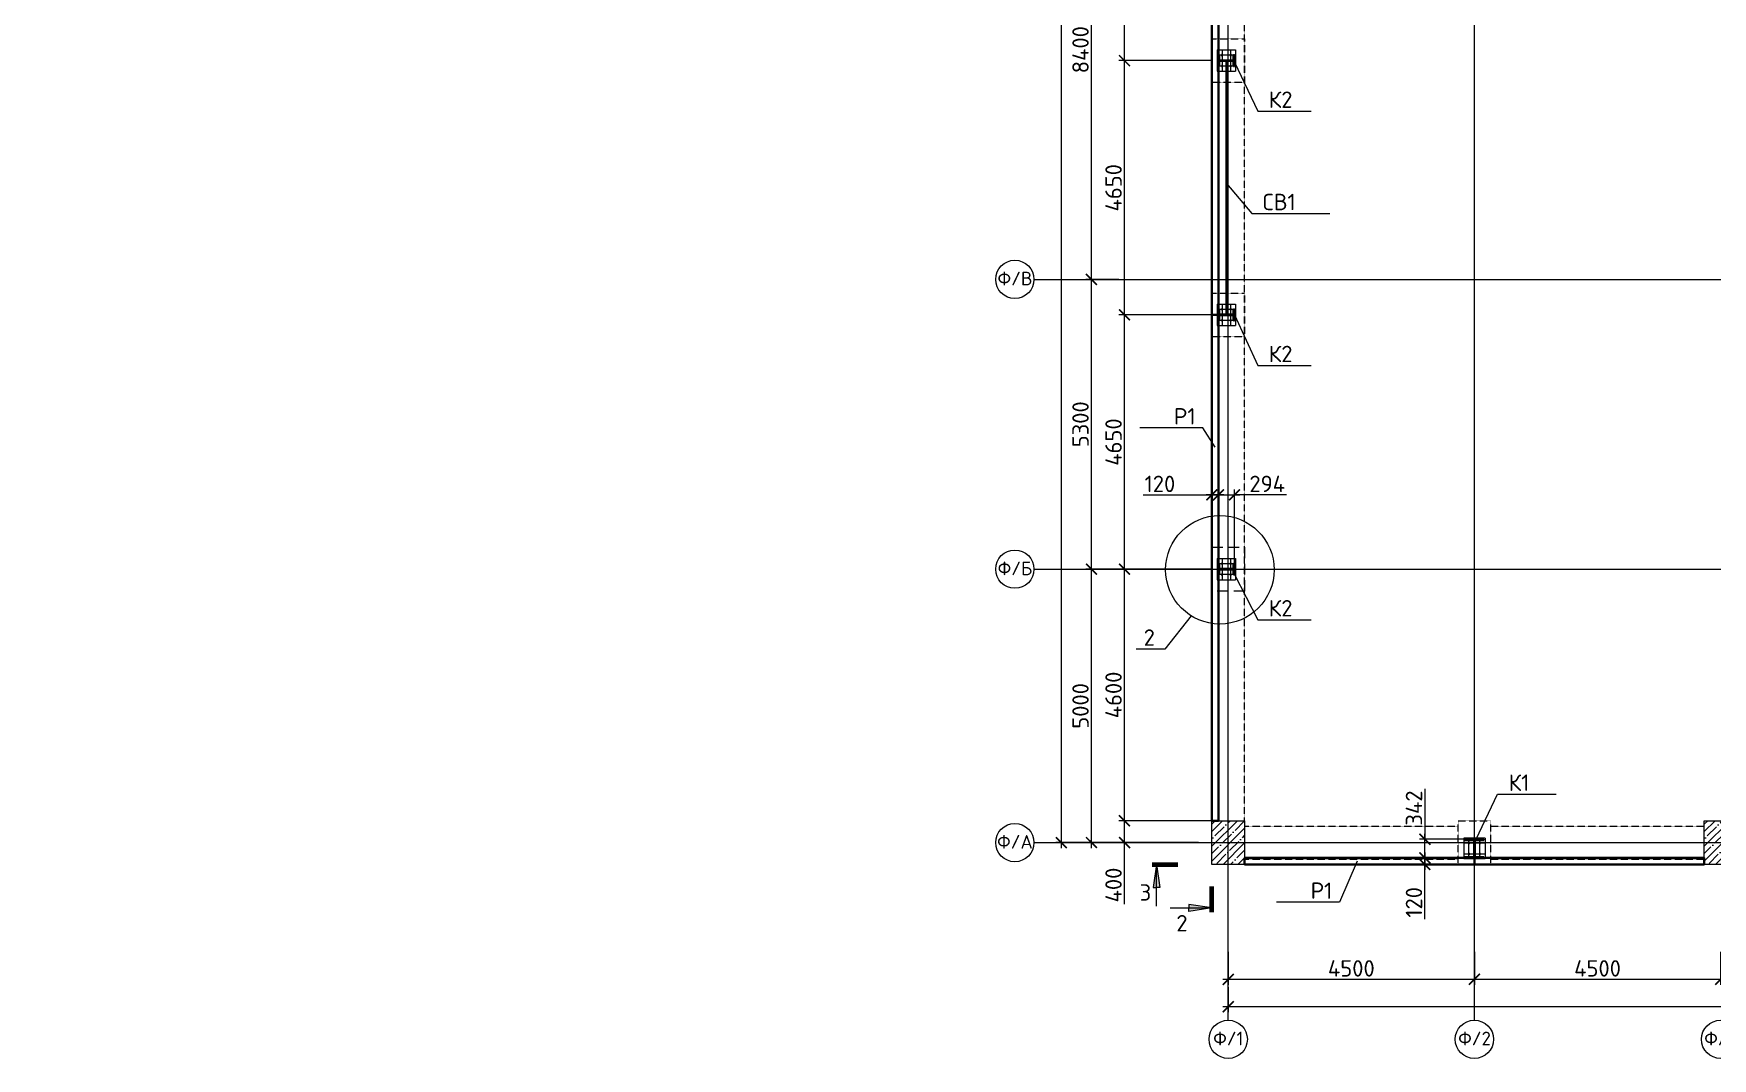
# Model space of a CAD drawing. Header units: millimetres. Extents: x -211396 to 211855, y -4935 to 33986.
# Drawn here: x -21834 to 8850, y -3947 to 14795 of the extents above; entities that cross this region are included whole.
import ezdxf
from ezdxf import colors
from ezdxf.entities.mleader import LeaderData, LeaderLine
from ezdxf.math import Vec2, Vec3

# ---------------------------------------------------------------- set-up
doc = ezdxf.new("R2010")
doc.units = ezdxf.units.MM
doc.linetypes.add('JIS_02_2.0', pattern=[3, 2, -1])
doc.linetypes.add('JIS_08_11', pattern=[12.8, 11, -0.6, 0.6, -0.6])
for name, color, linetype, lineweight in [('НАДПИСИ', 11, 'Continuous', 13), ('ОСЕВАЯ', 50, 'JIS_08_11', 13), ('ОСНОВНАЯ', 213, 'Continuous', 35), ('ШТРИХОВАЯ', 84, 'JIS_02_2.0', 13)]:
    doc.layers.add(name, color=color, linetype=linetype, lineweight=lineweight)
doc.styles.add('_ОСК', font='isocpeur.ttf', dxfattribs={"height": 3})
doc.styles.add('ОСК', font='isocpeur.ttf')
doc.dimstyles.new('Размеры_общие', dxfattribs={"dimtxt": 3, "dimasz": 2, "dimexe": 1, "dimexo": 0, "dimgap": 0.5, "dimtad": 1, "dimdec": 0, "dimzin": 0, "dimdsep": 46, "dimtxsty": 'ОСК', "dimblk": 'ARCHTICK', "dimcen": 1, "dimdle": 1, "dimclrd": 256, "dimclre": 256, "dimclrt": 256, "dimadec": 0, "dimazin": 0, "dimtfac": 1, "dimtdec": 0, "dimtofl": 0, "dimtmove": 1, "dimatfit": 3, "dimfxl": 1, "dimtolj": 1, "dimtzin": 0, "dimlwd": -1, "dimlwe": -1, "dimarcsym": 0})

# ---------------------------------------------------------------- blocks, each defined once
blk = doc.blocks.new('_ArchTick')
at = {"color": 0, "linetype": 'ByBlock', "const_width": 0.15}
blk.add_lwpolyline([(-0.5, -0.5), (0.5, 0.5)], dxfattribs=at)
blk = doc.blocks.new('*D5')
at = {"layer": 'DEFPOINTS', "color": 0, "transparency": 16777216}
for p in [(144522, 35779), (149022, 35779), (149022, 35279)]:
    blk.add_point(p, dxfattribs=at)
at = {"layer": 'НАДПИСИ', "transparency": 16777216}
for p, q in [((144522, 35779), (144522, 35179)), ((149022, 35779), (149022, 35179)), ((144422, 35279), (149122, 35279))]:
    blk.add_line(p, q, dxfattribs=at)
at = {"layer": 'НАДПИСИ', "transparency": 16777216, "xscale": 200, "yscale": 200, "zscale": 200, "rotation": 180}
blk.add_blockref('_ArchTick', (144522, 35279), dxfattribs=at)
at = {"layer": 'НАДПИСИ', "transparency": 16777216, "xscale": 200, "yscale": 200, "zscale": 200}
blk.add_blockref('_ArchTick', (149022, 35279), dxfattribs=at)
at = {"layer": 'НАДПИСИ', "transparency": 16777216, "insert": (146772, 35479), "char_height": 300, "attachment_point": 5, "style": '_ОСК'}
blk.add_mtext('\\A1;4500', dxfattribs=at)
blk = doc.blocks.new('*D6')
at = {"layer": 'DEFPOINTS', "color": 0, "transparency": 16777216}
for p in [(149022, 35779), (153522, 35779), (153522, 35279)]:
    blk.add_point(p, dxfattribs=at)
at = {"layer": 'НАДПИСИ', "transparency": 16777216}
for p, q in [((149022, 35779), (149022, 35179)), ((153522, 35779), (153522, 35179)), ((148922, 35279), (153622, 35279))]:
    blk.add_line(p, q, dxfattribs=at)
at = {"layer": 'НАДПИСИ', "transparency": 16777216, "xscale": 200, "yscale": 200, "zscale": 200, "rotation": 180}
blk.add_blockref('_ArchTick', (149022, 35279), dxfattribs=at)
at = {"layer": 'НАДПИСИ', "transparency": 16777216, "xscale": 200, "yscale": 200, "zscale": 200}
blk.add_blockref('_ArchTick', (153522, 35279), dxfattribs=at)
at = {"layer": 'НАДПИСИ', "transparency": 16777216, "insert": (151272, 35479), "char_height": 300, "attachment_point": 5, "style": '_ОСК'}
blk.add_mtext('\\A1;4500', dxfattribs=at)
blk = doc.blocks.new('*D18')
at = {"layer": 'DEFPOINTS', "color": 0, "transparency": 16777216}
for p in [(144522, 35136), (218142, 35136), (218142, 34779)]:
    blk.add_point(p, dxfattribs=at)
at = {"layer": 'НАДПИСИ', "transparency": 16777216}
for p, q in [((144522, 35136), (144522, 34679)), ((218142, 35136), (218142, 34679)), ((144422, 34779), (218242, 34779))]:
    blk.add_line(p, q, dxfattribs=at)
at = {"layer": 'НАДПИСИ', "transparency": 16777216, "xscale": 200, "yscale": 200, "zscale": 200, "rotation": 180}
blk.add_blockref('_ArchTick', (144522, 34779), dxfattribs=at)
at = {"layer": 'НАДПИСИ', "transparency": 16777216, "xscale": 200, "yscale": 200, "zscale": 200}
blk.add_blockref('_ArchTick', (218142, 34779), dxfattribs=at)
at = {"layer": 'НАДПИСИ', "transparency": 16777216, "insert": (181332, 34979), "char_height": 300, "attachment_point": 5, "style": '_ОСК'}
blk.add_mtext('\\A1;73620', dxfattribs=at)
blk = doc.blocks.new('*D19')
at = {"layer": 'DEFPOINTS', "color": 0, "transparency": 16777216}
for p in [(142022, 42779), (142522, 42779), (142522, 37779)]:
    blk.add_point(p, dxfattribs=at)
at = {"layer": 'НАДПИСИ', "transparency": 16777216}
for p, q in [((142522, 42779), (141922, 42779)), ((142022, 37679), (142022, 42879)), ((142522, 37779), (141922, 37779))]:
    blk.add_line(p, q, dxfattribs=at)
at = {"layer": 'НАДПИСИ', "transparency": 16777216, "xscale": 200, "yscale": 200, "zscale": 200}
for p, rotation in [((142022, 42779), 90), ((142022, 37779), 270)]:
    blk.add_blockref('_ArchTick', p, dxfattribs=dict(at, rotation=rotation))
at = {"layer": 'НАДПИСИ', "transparency": 16777216, "insert": (141822, 40279), "char_height": 300, "attachment_point": 5, "rotation": 90, "style": '_ОСК'}
blk.add_mtext('\\A1;5000', dxfattribs=at)
blk = doc.blocks.new('*D20')
at = {"layer": 'DEFPOINTS', "color": 0, "transparency": 16777216}
for p in [(141472, 68979), (142522, 68979), (142522, 37779)]:
    blk.add_point(p, dxfattribs=at)
at = {"layer": 'НАДПИСИ', "transparency": 16777216}
for p, q in [((141472, 37679), (141472, 69079)), ((142522, 68979), (141372, 68979)), ((142522, 37779), (141372, 37779))]:
    blk.add_line(p, q, dxfattribs=at)
at = {"layer": 'НАДПИСИ', "transparency": 16777216, "xscale": 200, "yscale": 200, "zscale": 200}
for p, rotation in [((141472, 68979), 90), ((141472, 37779), 270)]:
    blk.add_blockref('_ArchTick', p, dxfattribs=dict(at, rotation=rotation))
at = {"layer": 'НАДПИСИ', "transparency": 16777216, "insert": (141272, 53379), "char_height": 300, "attachment_point": 5, "rotation": 90, "style": '_ОСК'}
blk.add_mtext('\\A1;31200', dxfattribs=at)
blk = doc.blocks.new('*D21')
at = {"layer": 'DEFPOINTS', "color": 0, "transparency": 16777216}
for p in [(142022, 48079), (142522, 48079), (142522, 42779)]:
    blk.add_point(p, dxfattribs=at)
at = {"layer": 'НАДПИСИ', "transparency": 16777216}
for p, q in [((142022, 42679), (142022, 48179)), ((142522, 48079), (141922, 48079)), ((142522, 42779), (141922, 42779))]:
    blk.add_line(p, q, dxfattribs=at)
at = {"layer": 'НАДПИСИ', "transparency": 16777216, "xscale": 200, "yscale": 200, "zscale": 200}
for p, rotation in [((142022, 48079), 90), ((142022, 42779), 270)]:
    blk.add_blockref('_ArchTick', p, dxfattribs=dict(at, rotation=rotation))
at = {"layer": 'НАДПИСИ', "transparency": 16777216, "insert": (141822, 45429), "char_height": 300, "attachment_point": 5, "rotation": 90, "style": '_ОСК'}
blk.add_mtext('\\A1;5300', dxfattribs=at)
blk = doc.blocks.new('*D22')
at = {"layer": 'DEFPOINTS', "color": 0, "transparency": 16777216}
for p in [(142022, 56479), (142522, 56479), (142522, 48079)]:
    blk.add_point(p, dxfattribs=at)
at = {"layer": 'НАДПИСИ', "transparency": 16777216}
for p, q in [((142522, 56479), (141922, 56479)), ((142022, 47979), (142022, 56579)), ((142522, 48079), (141922, 48079))]:
    blk.add_line(p, q, dxfattribs=at)
at = {"layer": 'НАДПИСИ', "transparency": 16777216, "xscale": 200, "yscale": 200, "zscale": 200}
for p, rotation in [((142022, 56479), 90), ((142022, 48079), 270)]:
    blk.add_blockref('_ArchTick', p, dxfattribs=dict(at, rotation=rotation))
at = {"layer": 'НАДПИСИ', "transparency": 16777216, "insert": (141822, 52279), "char_height": 300, "attachment_point": 5, "rotation": 90, "style": '_ОСК'}
blk.add_mtext('\\A1;8400', dxfattribs=at)
blk = doc.blocks.new('A$C5615052D')
at = {"layer": 'ОСНОВНАЯ'}
for p, q in [((0, 342), (348, 342)), ((0, 342), (0, 327)), ((0, 327), (146, 327)), ((202, 327), (348, 327)), ((348, 342), (348, 327)), ((0, 15), (146, 15)), ((0, 15), (0, 0)), ((0, 0), (348, 0)), ((169, 304), (169, 38)), ((179, 304), (179, 38)), ((202, 15), (348, 15)), ((348, 15), (348, 0))]:
    blk.add_line(p, q, dxfattribs=at)
for centre, start, end in [((146, 304), 0, 90), ((202, 304), 90, 180), ((146, 38), 270, 0), ((202, 38), 180, 270)]:
    blk.add_arc(centre, 22.7, start, end, dxfattribs=at)
blk = doc.blocks.new('A$C7C1A4A3C')
at = {"layer": 'НАДПИСИ'}
h = blk.add_hatch(color=256, dxfattribs=at)
h.dxf.hatch_style = 1
edge = h.paths.add_edge_path()
edge.add_line((213, 409), (200, 409))
edge.add_line((200, 409), (200, 396))
edge.add_arc((200, 409), 13.5, 270, 360)
edge = h.paths.add_edge_path()
edge.add_arc((200, 409), 13.5, 0, 90)
edge.add_line((200, 423), (200, 409))
edge.add_line((200, 409), (213, 409))
edge = h.paths.add_edge_path()
edge.add_line((200, 409), (200, 423))
edge.add_arc((200, 409), 13.5, 90, 180)
edge.add_line((186, 409), (200, 409))
edge = h.paths.add_edge_path()
edge.add_line((200, 396), (200, 409))
edge.add_line((200, 409), (186, 409))
edge.add_arc((200, 409), 13.5, 180, 270)
h = blk.add_hatch(color=256, dxfattribs=at)
h.dxf.hatch_style = 1
edge = h.paths.add_edge_path()
edge.add_line((413, 409), (400, 409))
edge.add_line((400, 409), (400, 396))
edge.add_arc((400, 409), 13.5, 270, 360)
edge = h.paths.add_edge_path()
edge.add_arc((400, 409), 13.5, 0, 90)
edge.add_line((400, 423), (400, 409))
edge.add_line((400, 409), (413, 409))
edge = h.paths.add_edge_path()
edge.add_line((400, 409), (400, 423))
edge.add_arc((400, 409), 13.5, 90, 180)
edge.add_line((386, 409), (400, 409))
edge = h.paths.add_edge_path()
edge.add_line((400, 396), (400, 409))
edge.add_line((400, 409), (386, 409))
edge.add_arc((400, 409), 13.5, 180, 270)
h = blk.add_hatch(color=256, dxfattribs=at)
h.dxf.hatch_style = 1
edge = h.paths.add_edge_path()
edge.add_line((213, 209), (200, 209))
edge.add_line((200, 209), (200, 196))
edge.add_arc((200, 209), 13.5, 270, 360)
edge = h.paths.add_edge_path()
edge.add_arc((200, 209), 13.5, 0, 90)
edge.add_line((200, 223), (200, 209))
edge.add_line((200, 209), (213, 209))
edge = h.paths.add_edge_path()
edge.add_line((200, 209), (200, 223))
edge.add_arc((200, 209), 13.5, 90, 180)
edge.add_line((186, 209), (200, 209))
edge = h.paths.add_edge_path()
edge.add_line((200, 196), (200, 209))
edge.add_line((200, 209), (186, 209))
edge.add_arc((200, 209), 13.5, 180, 270)
h = blk.add_hatch(color=256, dxfattribs=at)
h.dxf.hatch_style = 1
edge = h.paths.add_edge_path()
edge.add_line((413, 209), (400, 209))
edge.add_line((400, 209), (400, 196))
edge.add_arc((400, 209), 13.5, 270, 360)
edge = h.paths.add_edge_path()
edge.add_arc((400, 209), 13.5, 0, 90)
edge.add_line((400, 223), (400, 209))
edge.add_line((400, 209), (413, 209))
edge = h.paths.add_edge_path()
edge.add_line((400, 209), (400, 223))
edge.add_arc((400, 209), 13.5, 90, 180)
edge.add_line((386, 209), (400, 209))
edge = h.paths.add_edge_path()
edge.add_line((400, 196), (400, 209))
edge.add_line((400, 209), (386, 209))
edge.add_arc((400, 209), 13.5, 180, 270)
for p, q in [((495, 499), (105, 499)), ((105, 119), (105, 499)), ((495, 409), (105, 409)), ((200, 499), (200, 119)), ((400, 499), (400, 119)), ((495, 119), (495, 499)), ((495, 209), (105, 209)), ((495, 119), (105, 119))]:
    blk.add_line(p, q, dxfattribs=at)
for centre in [(200, 409), (400, 409), (200, 209), (400, 209)]:
    blk.add_circle(centre, 13.5, dxfattribs=at)
blk = doc.blocks.new('A$C051D3395')
at = {"layer": 'ОСНОВНАЯ'}
for p, q in [((0, 0), (0, 200)), ((0, 200), (15, 200)), ((0, 200), (0, 0)), ((0, 0), (15, 0)), ((15, 128), (15, 200)), ((15, 0), (15, 72)), ((38, 105), (256, 105)), ((38, 95), (256, 95)), ((279, 128), (279, 200)), ((279, 200), (294, 200)), ((279, 0), (279, 72)), ((294, 0), (294, 200)), ((279, 0), (294, 0))]:
    blk.add_line(p, q, dxfattribs=at)
for centre, start, end in [((38, 128), 180, 270), ((38, 72), 90, 180), ((256, 128), 270, 0), ((256, 72), 0, 90)]:
    blk.add_arc(centre, 22.7, start, end, dxfattribs=at)
blk = doc.blocks.new('A$C467D6A69')
at = {"layer": 'НАДПИСИ'}
h = blk.add_hatch(color=256, dxfattribs=at)
h.paths.add_polyline_path([(79, 762), (79, 341), (17, 341)])
h.paths.add_polyline_path([(79, 762), (142, 341), (79, 341)])
at = {"color": 7, "lineweight": 70}
blk.add_line((0, 762), (470, 762), dxfattribs=at)
at = {"layer": 'НАДПИСИ'}
for p, q in [((79, 762), (17, 341)), ((79, 0), (79, 762)), ((79, 762), (142, 341)), ((17, 341), (79, 341)), ((142, 341), (79, 341))]:
    blk.add_line(p, q, dxfattribs=at)
blk = doc.blocks.new('_None')
blk = doc.blocks.new('*D57')
at = {"layer": 'DEFPOINTS', "color": 0, "transparency": 16777216}
for p in [(-300, 6449), (-300, 6360), (-180, 5300)]:
    blk.add_point(p, dxfattribs=at)
at = {"layer": 'НАДПИСИ', "transparency": 16777216}
for p, q in [((-300, 6449), (-300, 6260)), ((-180, 5300), (-180, 6460)), ((-1553, 6360), (-300, 6360)), ((-80, 6360), (-400, 6360))]:
    blk.add_line(p, q, dxfattribs=at)
at = {"layer": 'НАДПИСИ', "transparency": 16777216, "xscale": 200, "yscale": 200, "zscale": 200, "rotation": 180}
blk.add_blockref('_ArchTick', (-300, 6360), dxfattribs=at)
at = {"layer": 'НАДПИСИ', "transparency": 16777216, "xscale": 200, "yscale": 200, "zscale": 200}
blk.add_blockref('_ArchTick', (-180, 6360), dxfattribs=at)
at = {"layer": 'НАДПИСИ', "transparency": 16777216, "insert": (-1248, 6560), "char_height": 300, "attachment_point": 5, "style": '_ОСК'}
blk.add_mtext('\\A1;120', dxfattribs=at)
blk = doc.blocks.new('*D58')
at = {"layer": 'DEFPOINTS', "color": 0, "transparency": 16777216}
for p in [(114, 6360), (-180, 5300), (114, 5100)]:
    blk.add_point(p, dxfattribs=at)
at = {"layer": 'НАДПИСИ', "transparency": 16777216}
for p, q in [((-180, 5300), (-180, 6460)), ((114, 5100), (114, 6460)), ((-280, 6360), (214, 6360)), ((1063, 6360), (114, 6360))]:
    blk.add_line(p, q, dxfattribs=at)
at = {"layer": 'НАДПИСИ', "transparency": 16777216, "xscale": 200, "yscale": 200, "zscale": 200, "rotation": 180}
blk.add_blockref('_ArchTick', (-180, 6360), dxfattribs=at)
at = {"layer": 'НАДПИСИ', "transparency": 16777216, "xscale": 200, "yscale": 200, "zscale": 200}
blk.add_blockref('_ArchTick', (114, 6360), dxfattribs=at)
at = {"layer": 'НАДПИСИ', "transparency": 16777216, "insert": (713, 6560), "char_height": 300, "attachment_point": 5, "style": '_ОСК'}
blk.add_mtext('\\A1;294', dxfattribs=at)
blk = doc.blocks.new('*D59')
at = {"layer": 'DEFPOINTS', "color": 0, "transparency": 16777216}
for p in [(-1896, 5000), (-300, 5000), (-300, 400)]:
    blk.add_point(p, dxfattribs=at)
at = {"layer": 'НАДПИСИ', "transparency": 16777216}
for p, q in [((-300, 5000), (-1996, 5000)), ((-1896, 300), (-1896, 5100)), ((-300, 400), (-1996, 400))]:
    blk.add_line(p, q, dxfattribs=at)
at = {"layer": 'НАДПИСИ', "transparency": 16777216, "xscale": 200, "yscale": 200, "zscale": 200}
for p, rotation in [((-1896, 5000), 90), ((-1896, 400), 270)]:
    blk.add_blockref('_ArchTick', p, dxfattribs=dict(at, rotation=rotation))
at = {"layer": 'НАДПИСИ', "transparency": 16777216, "insert": (-2096, 2700), "char_height": 300, "attachment_point": 5, "rotation": 90, "style": '_ОСК'}
blk.add_mtext('\\A1;4600', dxfattribs=at)
blk = doc.blocks.new('*D60')
at = {"layer": 'DEFPOINTS', "color": 0, "transparency": 16777216}
for p in [(-1896, 400), (-300, 400), (-540, 0)]:
    blk.add_point(p, dxfattribs=at)
at = {"layer": 'НАДПИСИ', "transparency": 16777216}
for p, q in [((-300, 400), (-1996, 400)), ((-1896, -100), (-1896, 500)), ((-540, 0), (-1996, 0)), ((-1896, -1126), (-1896, 0))]:
    blk.add_line(p, q, dxfattribs=at)
at = {"layer": 'НАДПИСИ', "transparency": 16777216, "xscale": 200, "yscale": 200, "zscale": 200}
for p, rotation in [((-1896, 400), 90), ((-1896, 0), 270)]:
    blk.add_blockref('_ArchTick', p, dxfattribs=dict(at, rotation=rotation))
at = {"layer": 'НАДПИСИ', "transparency": 16777216, "insert": (-2096, -776), "char_height": 300, "attachment_point": 5, "rotation": 90, "style": '_ОСК'}
blk.add_mtext('\\A1;400', dxfattribs=at)
blk = doc.blocks.new('*D61')
at = {"layer": 'DEFPOINTS', "color": 0, "transparency": 16777216}
for p in [(-1896, 9650), (-300, 9650), (-300, 5000)]:
    blk.add_point(p, dxfattribs=at)
at = {"layer": 'НАДПИСИ', "transparency": 16777216}
for p, q in [((-300, 9650), (-1996, 9650)), ((-1896, 4900), (-1896, 9750)), ((-300, 5000), (-1996, 5000))]:
    blk.add_line(p, q, dxfattribs=at)
at = {"layer": 'НАДПИСИ', "transparency": 16777216, "xscale": 200, "yscale": 200, "zscale": 200}
for p, rotation in [((-1896, 9650), 90), ((-1896, 5000), 270)]:
    blk.add_blockref('_ArchTick', p, dxfattribs=dict(at, rotation=rotation))
at = {"layer": 'НАДПИСИ', "transparency": 16777216, "insert": (-2096, 7325), "char_height": 300, "attachment_point": 5, "rotation": 90, "style": '_ОСК'}
blk.add_mtext('\\A1;4650', dxfattribs=at)
blk = doc.blocks.new('*D62')
at = {"layer": 'DEFPOINTS', "color": 0, "transparency": 16777216}
for p in [(-1896, 14300), (-300, 14300), (-300, 9650)]:
    blk.add_point(p, dxfattribs=at)
at = {"layer": 'НАДПИСИ', "transparency": 16777216}
for p, q in [((-300, 14300), (-1996, 14300)), ((-1896, 9550), (-1896, 14400)), ((-300, 9650), (-1996, 9650))]:
    blk.add_line(p, q, dxfattribs=at)
at = {"layer": 'НАДПИСИ', "transparency": 16777216, "xscale": 200, "yscale": 200, "zscale": 200}
for p, rotation in [((-1896, 14300), 90), ((-1896, 9650), 270)]:
    blk.add_blockref('_ArchTick', p, dxfattribs=dict(at, rotation=rotation))
at = {"layer": 'НАДПИСИ', "transparency": 16777216, "insert": (-2096, 11975), "char_height": 300, "attachment_point": 5, "rotation": 90, "style": '_ОСК'}
blk.add_mtext('\\A1;4650', dxfattribs=at)
blk = doc.blocks.new('*D63')
at = {"layer": 'DEFPOINTS', "color": 0, "transparency": 16777216}
for p in [(-1896, 19550), (-300, 19550), (-300, 14300)]:
    blk.add_point(p, dxfattribs=at)
at = {"layer": 'НАДПИСИ', "transparency": 16777216}
for p, q in [((-1896, 14200), (-1896, 19650)), ((-300, 19550), (-1996, 19550)), ((-300, 14300), (-1996, 14300))]:
    blk.add_line(p, q, dxfattribs=at)
at = {"layer": 'НАДПИСИ', "transparency": 16777216, "xscale": 200, "yscale": 200, "zscale": 200}
for p, rotation in [((-1896, 19550), 90), ((-1896, 14300), 270)]:
    blk.add_blockref('_ArchTick', p, dxfattribs=dict(at, rotation=rotation))
at = {"layer": 'НАДПИСИ', "transparency": 16777216, "insert": (-2096, 16925), "char_height": 300, "attachment_point": 5, "rotation": 90, "style": '_ОСК'}
blk.add_mtext('\\A1;5250', dxfattribs=at)
blk = doc.blocks.new('*D68')
at = {"layer": 'DEFPOINTS', "color": 0, "transparency": 16777216}
for p in [(3960, -280), (3595, -400), (3912, -400)]:
    blk.add_point(p, dxfattribs=at)
at = {"layer": 'НАДПИСИ', "transparency": 16777216}
for p, q in [((3960, -280), (3495, -280)), ((3595, -180), (3595, -500)), ((3912, -400), (3495, -400)), ((3595, -1398), (3595, -400))]:
    blk.add_line(p, q, dxfattribs=at)
at = {"layer": 'НАДПИСИ', "transparency": 16777216, "xscale": 200, "yscale": 200, "zscale": 200}
for p, rotation in [((3595, -280), 90), ((3595, -400), 270)]:
    blk.add_blockref('_ArchTick', p, dxfattribs=dict(at, rotation=rotation))
at = {"layer": 'НАДПИСИ', "transparency": 16777216, "insert": (3395, -1093), "char_height": 300, "attachment_point": 5, "rotation": 90, "style": '_ОСК'}
blk.add_mtext('\\A1;120', dxfattribs=at)
blk = doc.blocks.new('*D69')
at = {"layer": 'DEFPOINTS', "color": 0, "transparency": 16777216}
for p in [(3595, 62), (4326, 62), (3960, -280)]:
    blk.add_point(p, dxfattribs=at)
at = {"layer": 'НАДПИСИ', "transparency": 16777216}
for p, q in [((3595, 982), (3595, 62)), ((4326, 62), (3495, 62)), ((3595, -380), (3595, 162)), ((3960, -280), (3495, -280))]:
    blk.add_line(p, q, dxfattribs=at)
at = {"layer": 'НАДПИСИ', "transparency": 16777216, "xscale": 200, "yscale": 200, "zscale": 200}
for p, rotation in [((3595, 62), 90), ((3595, -280), 270)]:
    blk.add_blockref('_ArchTick', p, dxfattribs=dict(at, rotation=rotation))
at = {"layer": 'НАДПИСИ', "transparency": 16777216, "insert": (3395, 632), "char_height": 300, "attachment_point": 5, "rotation": 90, "style": '_ОСК'}
blk.add_mtext('\\A1;342', dxfattribs=at)
blk = doc.blocks.new('A$C228106B8')
at = {"layer": 'НАДПИСИ'}
h = blk.add_hatch(color=256, dxfattribs=at)
h.dxf.hatch_style = 1
edge = h.paths.add_edge_path()
edge.add_line((90, 309), (90, 295))
edge.add_line((90, 295), (104, 295))
edge.add_arc((90, 295), 13.5, 360, 450)
edge = h.paths.add_edge_path()
edge.add_arc((90, 295), 13.5, 90, 180)
edge.add_line((77, 295), (90, 295))
edge.add_line((90, 295), (90, 309))
edge = h.paths.add_edge_path()
edge.add_line((90, 295), (77, 295))
edge.add_arc((90, 295), 13.5, 180, 270)
edge.add_line((90, 282), (90, 295))
edge = h.paths.add_edge_path()
edge.add_line((104, 295), (90, 295))
edge.add_line((90, 295), (90, 282))
edge.add_arc((90, 295), 13.5, 270, 360)
h = blk.add_hatch(color=256, dxfattribs=at)
h.dxf.hatch_style = 1
edge = h.paths.add_edge_path()
edge.add_line((245, 309), (245, 295))
edge.add_line((245, 295), (232, 295))
edge.add_arc((245, 295), 13.5, 90, 180, ccw=False)
edge = h.paths.add_edge_path()
edge.add_arc((245, 295), 13.5, 360, 450, ccw=False)
edge.add_line((259, 295), (245, 295))
edge.add_line((245, 295), (245, 309))
edge = h.paths.add_edge_path()
edge.add_line((245, 295), (259, 295))
edge.add_arc((245, 295), 13.5, 270, 360, ccw=False)
edge.add_line((245, 282), (245, 295))
edge = h.paths.add_edge_path()
edge.add_line((232, 295), (245, 295))
edge.add_line((245, 295), (245, 282))
edge.add_arc((245, 295), 13.5, 180, 270, ccw=False)
h = blk.add_hatch(color=256, dxfattribs=at)
h.dxf.hatch_style = 1
edge = h.paths.add_edge_path()
edge.add_line((90, 109), (90, 95))
edge.add_line((90, 95), (104, 95))
edge.add_arc((90, 95), 13.5, 360, 450)
edge = h.paths.add_edge_path()
edge.add_arc((90, 95), 13.5, 90, 180)
edge.add_line((77, 95), (90, 95))
edge.add_line((90, 95), (90, 109))
edge = h.paths.add_edge_path()
edge.add_line((90, 95), (77, 95))
edge.add_arc((90, 95), 13.5, 180, 270)
edge.add_line((90, 82), (90, 95))
edge = h.paths.add_edge_path()
edge.add_line((104, 95), (90, 95))
edge.add_line((90, 95), (90, 82))
edge.add_arc((90, 95), 13.5, 270, 360)
h = blk.add_hatch(color=256, dxfattribs=at)
h.dxf.hatch_style = 1
edge = h.paths.add_edge_path()
edge.add_line((245, 109), (245, 95))
edge.add_line((245, 95), (232, 95))
edge.add_arc((245, 95), 13.5, 90, 180, ccw=False)
edge = h.paths.add_edge_path()
edge.add_arc((245, 95), 13.5, 360, 450, ccw=False)
edge.add_line((259, 95), (245, 95))
edge.add_line((245, 95), (245, 109))
edge = h.paths.add_edge_path()
edge.add_line((245, 95), (259, 95))
edge.add_arc((245, 95), 13.5, 270, 360, ccw=False)
edge.add_line((245, 82), (245, 95))
edge = h.paths.add_edge_path()
edge.add_line((232, 95), (245, 95))
edge.add_line((245, 95), (245, 82))
edge.add_arc((245, 95), 13.5, 180, 270, ccw=False)
for p, q in [((0, 390), (0, 0)), ((335, 390), (0, 390)), ((90, 390), (90, 0)), ((245, 390), (245, 0)), ((335, 390), (335, 0)), ((335, 0), (0, 0)), ((1, 295), (333, 295)), ((1, 95), (333, 95))]:
    blk.add_line(p, q, dxfattribs=at)
for centre in [(90, 295), (245, 295), (90, 95), (245, 95)]:
    blk.add_circle(centre, 13.5, dxfattribs=at)
blk = doc.blocks.new('A$C53406C72')
at = {"layer": 'НАДПИСИ'}
for centre in [(350, 14247.2), (350, 8947.2), (350, 3947.2), (4250, 350), (8750, 350), (13250, 350)]:
    blk.add_circle(centre, 350, dxfattribs=at)
at = {"layer": 'ОСЕВАЯ', "linetype": 'JIS_08_11'}
for p, q in [((4250, 700), (4250, 35547.2)), ((8750, 700), (8750, 35547.2)), ((700, 14247.2), (77870, 14247.2)), ((700, 8947.2), (77870, 8947.2)), ((700, 3947.2), (77870, 3947.2))]:
    blk.add_line(p, q, dxfattribs=at)
at = {"layer": 'НАДПИСИ', "char_height": 250, "width": 2000, "attachment_point": 5, "style": 'ОСК'}
for s, insert in [('Ф/В', (352.7, 14261.9)), ('Ф/Б', (352.7, 8961.9)), ('Ф/А', (352.7, 3961.9)), ('Ф/1', (4252.7, 364.7)), ('Ф/2', (8752.7, 364.7)), ('Ф/3', (13252.7, 364.7))]:
    blk.add_mtext(s, dxfattribs=dict(at, insert=insert))
at = {"layer": 'НАДПИСИ'}
for base, p1, p2, picture, middle in [((1200, 35147.2), (2250, 3947.2), (2250, 35147.2), '*D20', (1000, 19547.2)), ((1750, 22647.2), (2250, 14247.2), (2250, 22647.2), '*D22', (1550, 18447.2)), ((1750, 14247.2), (2250, 8947.2), (2250, 14247.2), '*D21', (1550, 11597.2)), ((1750, 8947.2), (2250, 3947.2), (2250, 8947.2), '*D19', (1550, 6447.2))]:
    dim = blk.add_linear_dim(base=base, p1=p1, p2=p2, angle=90, dimstyle='Размеры_общие', override={"dimscale": 100, "dimtxsty": '_ОСК'}, dxfattribs=at)
    dim.commit()
    dim.dimension.update_dxf_attribs({"geometry": picture, "text_midpoint": middle, "insert": (-140271.6, -33831.9)})
for base, p1, p2, picture, middle in [((8750, 1447.2), (4250, 1947.2), (8750, 1947.2), '*D5', (6500, 1647.2)), ((13250, 1447.2), (8750, 1947.2), (13250, 1947.2), '*D6', (11000, 1647.2)), ((77870, 947.2), (4250, 1303.9), (77870, 1303.9), '*D18', (41060, 1147.2))]:
    dim = blk.add_linear_dim(base=base, p1=p1, p2=p2, dimstyle='Размеры_общие', override={"dimscale": 100, "dimtxsty": '_ОСК'}, dxfattribs=at)
    dim.commit()
    dim.dimension.update_dxf_attribs({"geometry": picture, "text_midpoint": middle, "insert": (-140271.6, -33831.9)})

msp = doc.modelspace()

# ---------------------------------------------------------------- hatches: boundary and pattern name
at = {"layer": 'НАДПИСИ'}
h = msp.add_hatch(dxfattribs=at)
h.set_pattern_fill('ANSI35', color=256, scale=30)
h.set_pattern_definition([(45, (-76621.57, 2816.66), (-134.70384, 134.70384), []), (45, (-76486.87, 2816.66), (-134.70384, 134.70384), [238.125, -47.625, 0, -47.625])])
h.paths.add_polyline_path([(0, 400), (-300, 400), (-300, 280), (-300, -400), (0, -400)])
h.paths.add_polyline_path([(300, 400), (0, 400), (0, -400), (300, -400)])
h = msp.add_hatch(dxfattribs=at)
h.set_pattern_fill('ANSI35', color=256, scale=30)
h.set_pattern_definition([(45, (-67621.57, 2816.66), (-134.70384, 134.70384), []), (45, (-67486.87, 2816.66), (-134.70384, 134.70384), [238.125, -47.625, 0, -47.625])])
h.paths.add_polyline_path([(9000, 400), (8700, 400), (8700, 280), (8700, -400), (9000, -400)])
h.paths.add_polyline_path([(9300, 400), (9000, 400), (9000, -400), (9300, -400)])

# ---------------------------------------------------------------- linework, layer by layer
for p, q in [((-300, -400), (-300, 20350)), ((-300, -400), (-300, 400)), ((-300, 400), (300, 400)), ((300, 400), (300, -400)), ((8700, -400), (8700, 400)), ((8700, 400), (9300, 400)), ((300, -400), (-300, -400)), ((73920, -400), (-300, -400)), ((9300, -400), (8700, -400))]:
    msp.add_line(p, q, dxfattribs=at)
msp.add_circle((-152.3, 4989.7), 992.2, dxfattribs=at)
at = {"layer": 'ОСЕВАЯ', "linetype": 'JIS_08_11', "lineweight": 35}
msp.add_line((-33, 14295), (-33, 9655), dxfattribs=at)
at = {"layer": 'ОСНОВНАЯ'}
for p, q in [((-300, 19550), (-300, 400)), ((-180, 400), (-180, 19550)), ((-180, 9650), (-300, 9650)), ((-300, 400), (-180, 400)), ((-180, 400), (-300, 400)), ((4326, -280), (300, -280)), ((300, -280), (300, -400)), ((4500, -400), (4500, -280)), ((300, -400), (4326, -400))]:
    msp.add_line(p, q, dxfattribs=at)
msp.add_lwpolyline([(300, -280), (8700, -280), (8700, -400), (300, -400)], close=True, dxfattribs=at)
at = {"layer": 'ШТРИХОВАЯ'}
for p, q in [((300, 400), (300, 19550)), ((4200, -400), (4200, 400)), ((4200, 400), (4800, 400)), ((4800, -400), (4800, 400)), ((300, 300), (4200, 300)), ((4800, 300), (8700, 300)), ((300, -300), (4200, -300)), ((4800, -300), (8700, -300))]:
    msp.add_line(p, q, dxfattribs=at)
at = {"layer": 'ШТРИХОВАЯ', "ltscale": 100}
msp.add_line((4200, -400), (4800, -400), dxfattribs=at)
at = {"layer": 'ШТРИХОВАЯ'}
for points in [[(-300, 14700), (300, 14700), (300, 13900), (-300, 13900)], [(-300, 10050), (300, 10050), (300, 9250), (-300, 9250)]]:
    msp.add_lwpolyline(points, close=True, dxfattribs=at)
at = {"layer": 'ШТРИХОВАЯ', "ltscale": 100}
msp.add_lwpolyline([(-300, 5400), (300, 5400), (300, 4600), (-300, 4600)], close=True, dxfattribs=at)

# ---------------------------------------------------------------- block references
for name, p in [('A$C53406C72', (-4250, -3947.2)), ('A$C467D6A69', (-1389, -1162.4))]:
    msp.add_blockref(name, p)
at = {"xscale": -1}
for p in [(134, 14105), (134, 9455), (134, 4805)]:
    msp.add_blockref('A$C228106B8', p, dxfattribs=at)
for name, p, rotation in [('A$C7C1A4A3C', (4200, 200), 180), ('A$C5615052D', (4326, 62), 180), ('A$C467D6A69', (-1062.4, -1274.3), 270)]:
    msp.add_blockref(name, p, dxfattribs=dict(at, rotation=rotation))
at = {"layer": 'ШТРИХОВАЯ', "ltscale": 100}
for p in [(-180, 14200), (-180, 9550), (-180, 4900)]:
    msp.add_blockref('A$C051D3395', p, dxfattribs=at)

# ---------------------------------------------------------------- texts
at = {"layer": 'НАДПИСИ', "char_height": 300, "width": 747.511, "style": 'ОСК'}
for s, insert, attachment_point in [('3', (-1617.9, -1062.1), 7), ('2', (-947.8, -1323.8), 1)]:
    msp.add_mtext(s, dxfattribs=dict(at, insert=insert, attachment_point=attachment_point))

# ---------------------------------------------------------------- dimensions: what is measured, and where the dimension line sits
at = {"layer": 'НАДПИСИ'}
for base, p1, p2, picture, middle in [((-1895.7, 19550), (-300, 14300), (-300, 19550), '*D63', (-2095.7, 16925)), ((-1895.7, 14300), (-300, 9650), (-300, 14300), '*D62', (-2095.7, 11975)), ((-1895.7, 9650), (-300, 5000), (-300, 9650), '*D61', (-2095.7, 7325)), ((-1895.7, 5000), (-300, 400), (-300, 5000), '*D59', (-2095.7, 2700))]:
    dim = msp.add_linear_dim(base=base, p1=p1, p2=p2, angle=90, dimstyle='Размеры_общие', override={"dimscale": 100, "dimtxsty": '_ОСК'}, dxfattribs=at)
    dim.commit()
    dim.dimension.update_dxf_attribs({"geometry": picture, "text_midpoint": middle})
for base, p1, p2, angle, picture, middle in [((-300, 6360.2), (-180, 5300), (-300, 6448.8), 180, '*D57', (-1248, 6472.8)), ((3594.6, 62), (3959.6, -280), (4326, 62), 90, '*D69', (3303.9, 631.6)), ((-1895.7, 400), (-540.2, 0), (-300, 400), 90, '*D60', (-2034, -776)), ((3594.6, -400), (3959.6, -280), (3912.3, -400), 270, '*D68', (3598.6, -1093))]:
    dim = msp.add_linear_dim(base=base, p1=p1, p2=p2, angle=angle, dimstyle='Размеры_общие', override={"dimscale": 100, "dimtxsty": '_ОСК'}, dxfattribs=at)
    dim.commit()
    dim.dimension.update_dxf_attribs({"geometry": picture, "text_midpoint": middle, "dimtype": 160})
dim = msp.add_linear_dim(base=(114, 6360.2), p1=(-180, 5300), p2=(114, 5100), dimstyle='Размеры_общие', override={"dimscale": 100, "dimtxsty": '_ОСК'}, dxfattribs=at)
dim.commit()
dim.dimension.update_dxf_attribs({"geometry": '*D58', "text_midpoint": (712.6, 6109.2), "dimtype": 160})

# ---------------------------------------------------------------- leaders
ml = msp.add_multileader_mtext('Standard', dxfattribs=at)
ml.set_content('К2   ', color=256, style='ОСК')
ml.set_leader_properties(color=256, linetype='ByLayer', lineweight=-1)
ml.set_arrow_properties(name='NONE')
ml.build(insert=Vec2(0, 0))
ml.multileader.update_dxf_attribs({"has_dogleg": 0, "text_left_attachment_type": 6, "text_right_attachment_type": 6, "dogleg_length": 0, "arrow_head_size": 150, "scale": 100})
ctx = ml.context
ctx.base_point, ctx.scale, ctx.char_height, ctx.arrow_head_size, ctx.landing_gap_size, ctx.plane_origin = Vec3(540.1, 13376.3), 100, 300, 150, 200, Vec3(139.1, 12029.6)
ctx.left_attachment, ctx.right_attachment = 6, 6
notes = []
notes.append((ctx, [(1, (1, 1, 0), (540.1, 13376.3), (1, 0), 0, [(3, [(114, 14272.2)], 0, [])])]))
ctx.mtext.insert, ctx.mtext.width, ctx.mtext.flow_direction = Vec3(740.1, 13736.3), 350.403, 5
ml = msp.add_multileader_mtext('Standard', dxfattribs=at)
ml.set_content('СВ1     ', color=256, style='ОСК')
ml.set_leader_properties(color=256, linetype='ByLayer', lineweight=-1)
ml.set_arrow_properties(name='NONE')
ml.build(insert=Vec2(0, 0))
ml.multileader.update_dxf_attribs({"has_dogleg": 0, "text_left_attachment_type": 6, "text_right_attachment_type": 6, "dogleg_length": 0, "arrow_head_size": 150, "scale": 100})
ctx = ml.context
ctx.base_point, ctx.scale, ctx.char_height, ctx.arrow_head_size, ctx.landing_gap_size, ctx.plane_origin = Vec3(430.9, 11504.8), 100, 300, 150, 200, Vec3(250, 12791.4)
ctx.left_attachment, ctx.right_attachment = 6, 6
notes.append((ctx, [(1, (1, 1, 0), (430.9, 11504.8), (1, 0), 0, [(3, [(-33, 12056)], 0, [])])]))
ctx.mtext.insert, ctx.mtext.width, ctx.mtext.flow_direction = Vec3(630.9, 11864.8), 1395.862, 5
ml = msp.add_multileader_mtext('Standard', dxfattribs=at)
ml.set_content('К2   ', color=256, style='ОСК')
ml.set_leader_properties(color=256, linetype='ByLayer', lineweight=-1)
ml.set_arrow_properties(name='NONE')
ml.build(insert=Vec2(0, 0))
ml.multileader.update_dxf_attribs({"has_dogleg": 0, "text_left_attachment_type": 6, "text_right_attachment_type": 6, "dogleg_length": 0, "arrow_head_size": 150, "scale": 100})
ctx = ml.context
ctx.base_point, ctx.scale, ctx.char_height, ctx.arrow_head_size, ctx.landing_gap_size, ctx.plane_origin = Vec3(540.1, 8726.3), 100, 300, 150, 200, Vec3(139.1, 7379.6)
ctx.left_attachment, ctx.right_attachment = 6, 6
notes.append((ctx, [(1, (1, 1, 0), (540.1, 8726.3), (1, 0), 0, [(3, [(114, 9650)], 0, [])])]))
ctx.mtext.insert, ctx.mtext.width, ctx.mtext.flow_direction = Vec3(740.1, 9086.3), 350.403, 5
ml = msp.add_multileader_mtext('Standard', dxfattribs=at)
ml.set_content('Р1     ', color=256, style='ОСК')
ml.set_leader_properties(color=256, linetype='ByLayer', lineweight=-1)
ml.set_arrow_properties(name='NONE')
ml.build(insert=Vec2(0, 0))
ml.multileader.update_dxf_attribs({"has_dogleg": 0, "text_left_attachment_type": 6, "text_right_attachment_type": 6, "dogleg_length": 0, "arrow_head_size": 150, "scale": 100})
ctx = ml.context
ctx.base_point, ctx.scale, ctx.char_height, ctx.arrow_head_size, ctx.landing_gap_size, ctx.plane_origin = Vec3(-1193.6, 7585.5), 100, 300, 150, 200, Vec3(-1594.5, 8932.1)
ctx.left_attachment, ctx.right_attachment = 6, 6
notes.append((ctx, [(0, (1, 1, 0), (-463.6, 7585.5), (-1, 0), 0, [(3, [(-239.4, 7228.5)], 0, [])])]))
ctx.mtext.insert, ctx.mtext.width, ctx.mtext.flow_direction = Vec3(-993.6, 7945.5), 350.403, 5
ml = msp.add_multileader_mtext('Standard', dxfattribs=at)
ml.set_content('К2   ', color=256, style='ОСК')
ml.set_leader_properties(color=256, linetype='ByLayer', lineweight=-1)
ml.set_arrow_properties(name='NONE')
ml.build(insert=Vec2(0, 0))
ml.multileader.update_dxf_attribs({"has_dogleg": 0, "text_left_attachment_type": 6, "text_right_attachment_type": 6, "dogleg_length": 0, "arrow_head_size": 150, "scale": 100})
ctx = ml.context
ctx.base_point, ctx.scale, ctx.char_height, ctx.arrow_head_size, ctx.landing_gap_size, ctx.plane_origin = Vec3(540.1, 4076.3), 100, 300, 150, 200, Vec3(139.1, 2729.6)
ctx.left_attachment, ctx.right_attachment = 6, 6
notes.append((ctx, [(1, (1, 1, 0), (540.1, 4076.3), (1, 0), 0, [(3, [(114, 4900)], 0, [])])]))
ctx.mtext.insert, ctx.mtext.width, ctx.mtext.flow_direction = Vec3(740.1, 4436.3), 350.403, 5
ml = msp.add_multileader_mtext('Standard', dxfattribs=at)
ml.set_content(' 2', color=256, style='ОСК')
ml.set_leader_properties(color=256, linetype='ByLayer', lineweight=-1)
ml.set_arrow_properties(name='NONE')
ml.build(insert=Vec2(0, 0))
ml.multileader.update_dxf_attribs({"has_dogleg": 0, "text_left_attachment_type": 6, "text_right_attachment_type": 6, "dogleg_length": 0, "arrow_head_size": 150, "scale": 100})
ctx = ml.context
ctx.base_point, ctx.scale, ctx.char_height, ctx.arrow_head_size, ctx.landing_gap_size, ctx.plane_origin = Vec3(-1917.8, 3540.1), 100, 300, 150, 200, Vec3(-3163.4, 4204.6)
ctx.left_attachment, ctx.right_attachment, ctx.text_align_type = 6, 6, 1
notes.append((ctx, [(0, (1, 1, 0), (-1157.8, 3540.1), (-1, 0), 0, [(3, [(-678.7, 4148.6)], 0, [])])]))
ctx.mtext.insert, ctx.mtext.width, ctx.mtext.alignment, ctx.mtext.flow_direction = Vec3(-1537.8, 3900.1), 934.964, 2, 5
ml = msp.add_multileader_mtext('Standard', dxfattribs=at)
ml.set_content('К1    ', color=256, style='ОСК')
ml.set_leader_properties(color=256, linetype='ByLayer', lineweight=-1)
ml.set_arrow_properties(name='NONE')
ml.build(insert=Vec2(0, 0))
ml.multileader.update_dxf_attribs({"has_dogleg": 0, "text_left_attachment_type": 6, "text_right_attachment_type": 6, "dogleg_length": 0, "arrow_head_size": 150, "scale": 100})
ctx = ml.context
ctx.base_point, ctx.scale, ctx.char_height, ctx.arrow_head_size, ctx.landing_gap_size, ctx.plane_origin = Vec3(4924.8, 885.7), 100, 300, 150, 200, Vec3(4523.9, 2232.4)
ctx.left_attachment, ctx.right_attachment = 6, 6
notes.append((ctx, [(1, (1, 1, 0), (4924.8, 885.7), (1, 0), 0, [(3, [(4531.8, 62)], 0, [])])]))
ctx.mtext.insert, ctx.mtext.width, ctx.mtext.flow_direction = Vec3(5124.8, 1245.7), 350.403, 5
ml = msp.add_multileader_mtext('Standard', dxfattribs=at)
ml.set_content('Р1     ', color=256, style='ОСК')
ml.set_leader_properties(color=256, linetype='ByLayer', lineweight=-1)
ml.set_arrow_properties(name='NONE')
ml.build(insert=Vec2(0, 0))
ml.multileader.update_dxf_attribs({"has_dogleg": 0, "text_left_attachment_type": 6, "text_right_attachment_type": 6, "dogleg_length": 0, "arrow_head_size": 150, "scale": 100})
ctx = ml.context
ctx.base_point, ctx.scale, ctx.char_height, ctx.arrow_head_size, ctx.landing_gap_size, ctx.plane_origin = Vec3(1306.1, -1089.5), 100, 300, 150, 200, Vec3(905.2, 257.2)
ctx.left_attachment, ctx.right_attachment = 6, 6
notes.append((ctx, [(0, (1, 1, 0), (2036.1, -1089.5), (-1, 0), 0, [(3, [(2359.9, -339.6)], 0, [])])]))
ctx.mtext.insert, ctx.mtext.width, ctx.mtext.flow_direction = Vec3(1506.1, -729.5), 350.403, 5
ml = msp.add_multileader_mtext('Standard', dxfattribs=at)
ml.set_content(' 1', color=256, style='ОСК')
ml.set_leader_properties(color=256, linetype='ByLayer', lineweight=-1)
ml.set_arrow_properties(name='NONE')
ml.build(insert=Vec2(0, 0))
ml.multileader.update_dxf_attribs({"has_dogleg": 0, "text_left_attachment_type": 6, "text_right_attachment_type": 6, "dogleg_length": 0, "arrow_head_size": 150, "scale": 100})
ctx = ml.context
ctx.base_point, ctx.scale, ctx.char_height, ctx.arrow_head_size, ctx.landing_gap_size, ctx.plane_origin = Vec3(10579.7, -1450.2), 100, 300, 150, 200, Vec3(9583.9, -932.1)
ctx.left_attachment, ctx.right_attachment, ctx.text_align_type = 6, 6, 1
notes.append((ctx, [(0, (1, 1, 0), (11279.7, -1450.2), (-1, 0), 0, [(3, [(11811.6, -755.8)], 0, [])])]))
ctx.mtext.insert, ctx.mtext.width, ctx.mtext.alignment, ctx.mtext.flow_direction = Vec3(10929.7, -1090.2), 934.964, 2, 5
for ctx, leaders in notes:
    for number, flags, end, landing, length, lines in leaders:
        leader = LeaderData()
        leader.index, (leader.has_last_leader_line, leader.has_dogleg_vector, leader.attachment_direction) = number, flags
        leader.last_leader_point, leader.dogleg_vector, leader.dogleg_length = Vec3(end), Vec3(landing), length
        for number, points, colour, breaks in lines:
            line = LeaderLine()
            line.index, line.vertices, line.color, line.breaks = number, Vec3.list(points), colors.encode_raw_color(colour), breaks
            leader.lines.append(line)
        ctx.leaders.append(leader)

doc.saveas('drawing.dxf')
